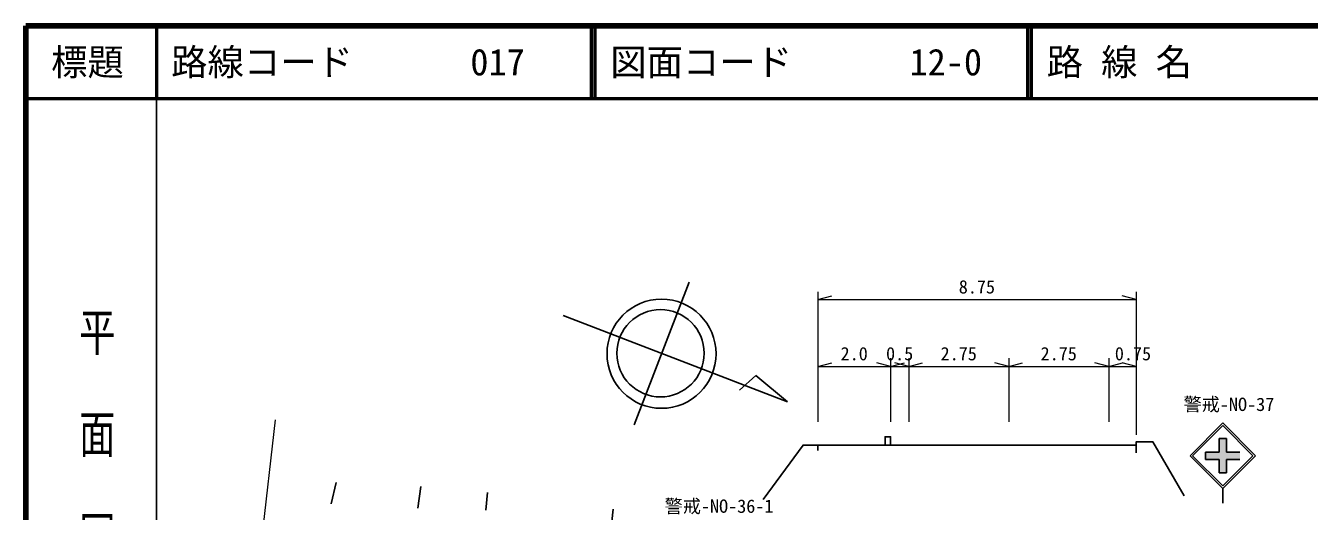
# Model space of a CAD drawing. Units: millimetres, scale not verified. Extents: x 40000 to 680000, y 20000 to 380000.
# Drawn here: x 40000 to 216499, y 313254 to 380000 of the extents above; entities that cross this region are included whole.
import ezdxf
from ezdxf.enums import TextEntityAlignment as Align

# ---------------------------------------------------------------- set-up
doc = ezdxf.new("R2010")
doc.units = ezdxf.units.MM
doc.header["$LTSCALE"] = 1000
for name, color, linetype, lineweight in [('M-BGD', 7, 'Continuous', 25), ('M-STR-HTXT', 7, 'Continuous', 13), ('M-STR-STRC', 7, 'Continuous', 25), ('M-TTL', 2, 'Continuous', 140), ('M-TTL-BAND', 7, 'Continuous', 25), ('M-TTL-LINE', 7, 'Continuous', 50)]:
    doc.layers.add(name, color=color, linetype=linetype, lineweight=lineweight)
doc.layers.add('M-TTL-TXT', color=7, linetype='Continuous')
doc.styles.add('@ＭＳ ゴシック', font='')
doc.styles.add('ＭＳ ゴシック', font='')
doc.styles.get('@ＭＳ ゴシック').set_extended_font_data('@MS Gothic')
doc.styles.get('ＭＳ ゴシック').set_extended_font_data('MS Gothic')

msp = doc.modelspace()

# ---------------------------------------------------------------- hatches: boundary and pattern name
at = {"layer": 'M-STR-STRC'}
msp.add_hatch(color=256, dxfattribs=at).paths.add_polyline_path([(202232, 321395), (204093, 321395), (204093, 323255), (205093, 323254), (205093, 321395), (206952, 321395), (206952, 320395), (205092, 320395), (205092, 318534), (204092, 318535), (204092, 320395), (202232, 320395)])

# ---------------------------------------------------------------- linework, layer by layer
at = {"layer": 'M-BGD'}
for p, q in [((131209, 344754), (123683, 325149)), ((113909, 340147), (144745, 328311)), ((140377, 331922), (138159, 329901)), ((144745, 328311), (140377, 331922)), ((148923, 322368), (148923, 321613)), ((192673, 322368), (192673, 321299)), ((81996, 314282), (82707, 317196)), ((93939, 313688), (94354, 316659)), ((103267, 313391), (103505, 315823)), ((120460, 310559), (120792, 313540))]:
    msp.add_line(p, q, dxfattribs=at)
for points in [[(158172, 322368), (158172, 323510), (158923, 323510), (158923, 322368)], [(141407, 314878), (146889, 322368), (192673, 322368)], [(192673, 322368), (192673, 322792), (194991, 322792), (199311, 315388)]]:
    msp.add_lwpolyline(points, dxfattribs=at)
for centre, radius in [((127431, 334912), 7500), ((127287, 334976), 6000)]:
    msp.add_circle(centre, radius, dxfattribs=at)
at = {"layer": 'M-STR-HTXT'}
for p, q in [((148923, 343405), (148923, 325551)), ((148923, 342361), (150823, 342861)), ((192673, 342361), (190773, 342861)), ((192673, 343405), (192673, 323763)), ((148923, 342361), (192673, 342361)), ((148923, 333174), (150823, 333674)), ((158923, 333174), (157023, 333674)), ((158923, 334295), (158923, 325551)), ((158923, 333174), (160823, 333674)), ((161423, 333174), (159523, 333674)), ((161423, 334295), (161423, 325551)), ((161423, 333174), (163323, 333674)), ((175173, 333174), (173273, 333674)), ((175173, 334295), (175173, 325551)), ((175173, 333174), (177073, 333674)), ((188923, 333174), (187023, 333674)), ((188923, 334295), (188923, 325551)), ((188923, 333174), (190823, 333674)), ((192673, 333174), (190773, 333674)), ((148923, 333174), (158923, 333174)), ((158923, 333174), (161423, 333174)), ((161423, 333174), (175173, 333174)), ((175173, 333174), (188923, 333174)), ((188923, 333174), (192673, 333174)), ((69938, 287463), (74372, 325812))]:
    msp.add_line(p, q, dxfattribs=at)
at = {"layer": 'M-STR-STRC'}
for p, q in [((200092, 320895), (204592, 325395)), ((200445, 320895), (204592, 325041)), ((209092, 320895), (204592, 325395)), ((208738, 320895), (204592, 325041)), ((204093, 323255), (205093, 323254)), ((204093, 323255), (204093, 321395)), ((205093, 323254), (205093, 321395)), ((202232, 321395), (202232, 320395)), ((202232, 321395), (204093, 321395)), ((205093, 321395), (206952, 321395)), ((200092, 320895), (204592, 316394)), ((200445, 320895), (204592, 316748)), ((202232, 320395), (204092, 320395)), ((204092, 320395), (204092, 318535)), ((204592, 316748), (208738, 320895)), ((204592, 316395), (209092, 320895)), ((205092, 320395), (206952, 320395)), ((205092, 320395), (205092, 318534)), ((204092, 318535), (205092, 318534)), ((204592, 316395), (204592, 314395))]:
    msp.add_line(p, q, dxfattribs=at)
at = {"layer": 'M-TTL'}
for p, q in [((40000, 380000), (40000, 20000)), ((680000, 380000), (40000, 380000))]:
    msp.add_line(p, q, dxfattribs=at)
at = {"layer": 'M-TTL-BAND'}
msp.add_line((58000, 370000), (58000, 20000), dxfattribs=at)
at = {"layer": 'M-TTL-LINE'}
for p, q in [((58000, 380000), (58000, 370000)), ((117750, 380000), (117750, 370000)), ((118250, 380000), (118250, 370000)), ((177750, 380000), (177750, 370000)), ((178250, 380000), (178250, 370000)), ((40000, 370000), (680000, 370000))]:
    msp.add_line(p, q, dxfattribs=at)

# ---------------------------------------------------------------- texts
at = {"layer": 'M-STR-HTXT', "style": 'ＭＳ ゴシック'}
for s, p in [('8.75', (168298, 342643)), ('2.0', (152048, 333455)), ('0.5', (158298, 333455)), ('2.75', (165798, 333455)), ('2.75', (179548, 333455)), ('0.75', (189758, 333455))]:
    msp.add_text(s, height=1833, dxfattribs=at).set_placement(p, align=Align.BOTTOM_LEFT)
at = {"layer": 'M-STR-STRC', "style": 'ＭＳ ゴシック'}
for s, p in [('警戒-NO-37', (199198, 326492)), ('警戒-NO-36-1', (127844, 312498))]:
    msp.add_text(s, height=1833, dxfattribs=at).set_placement(p, align=Align.BOTTOM_LEFT)
at = {"layer": 'M-TTL-BAND', "style": '@ＭＳ ゴシック', "width": 1.4}
msp.add_text('平  面  図', height=3666, rotation=270, dxfattribs=at).set_placement((49777, 306475), align=Align.MIDDLE_RIGHT)
at = {"layer": 'M-TTL-TXT', "style": 'ＭＳ ゴシック'}
msp.add_text('標題', height=3666, dxfattribs=at).set_placement((48500, 375000), align=Align.MIDDLE_CENTER)
for s, p in [('路線コード', (60000, 375000)), ('017', (101142, 375000)), ('図面コード', (120380, 375000)), ('12-0', (161521, 375000)), ('路 線 名', (180380, 375000))]:
    msp.add_text(s, height=3666, dxfattribs=at).set_placement(p, align=Align.MIDDLE_LEFT)

doc.saveas('drawing.dxf')
